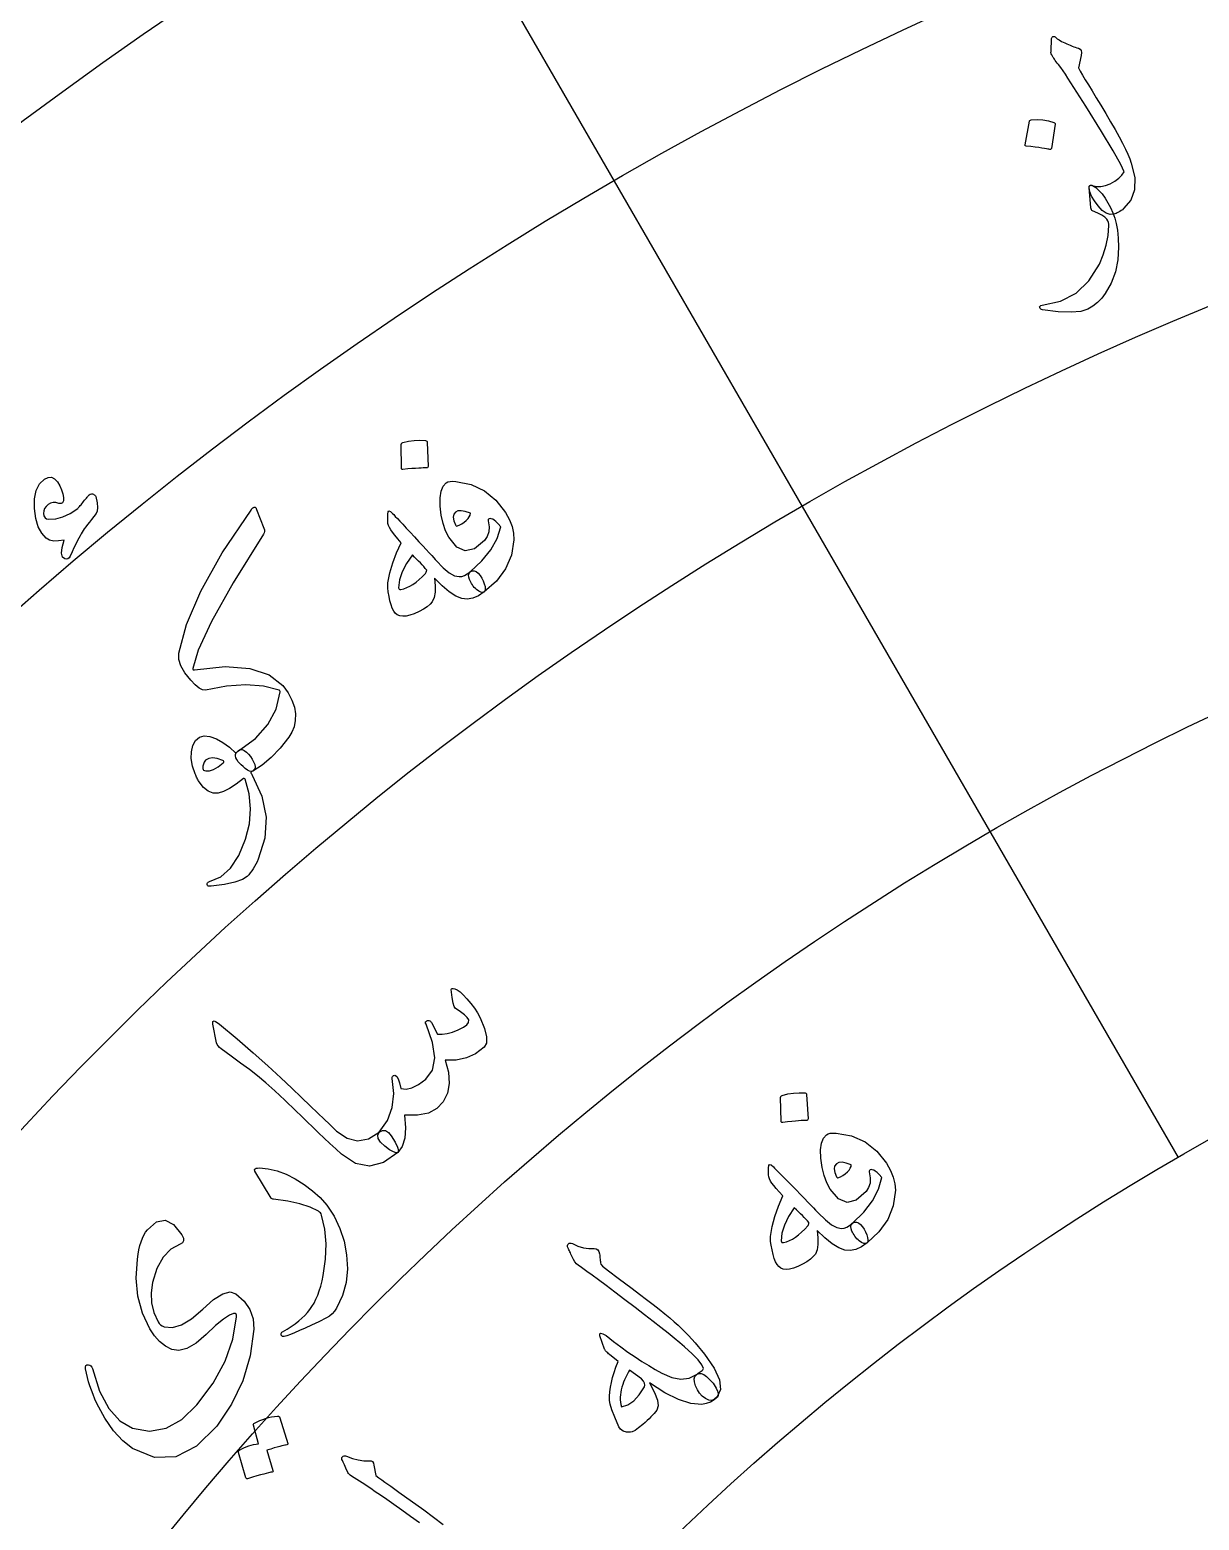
# Model space of a CAD drawing. Header units: millimetres. Extents: x -150 to 150, y -150 to 184.
# Drawn here: x -66.94 to -34.94, y 51.58 to 92.37 of the extents above; entities that cross this region are included whole.
import ezdxf

# ---------------------------------------------------------------- set-up
doc = ezdxf.new("R2010")
doc.units = ezdxf.units.MM
for name, color, linetype in [('ENGRAVE', 7, 'Continuous'), ('ENGRAVE_FINE', 8, 'Continuous'), ('GUIDE', 3, 'Continuous'), ('TEXT', 5, 'Continuous')]:
    doc.layers.add(name, color=color, linetype=linetype)

msp = doc.modelspace()

# ---------------------------------------------------------------- linework, layer by layer
at = {"layer": 'ENGRAVE'}
for radius in [132.75, 112.1737, 91.5975, 71.0212]:
    msp.add_circle((0, 0), radius, dxfattribs=at)
at = {"layer": 'ENGRAVE_FINE'}
for points in [[(-56.0869, 97.1453), (-45.7988, 79.3258)], [(-45.7988, 79.3258), (-35.5106, 61.5062)]]:
    msp.add_lwpolyline(points, dxfattribs=at)
for radius in [122.4619, 101.8856, 81.3094, 60.7331]:
    msp.add_circle((0, 0), radius, dxfattribs=at)
at = {"layer": 'GUIDE'}
msp.add_circle((0, 0), 137.25, dxfattribs=at)
at = {"layer": 'TEXT'}
for points in [[(-38.937, 92.1912), (-38.9186, 92.1949), (-38.899, 92.1911), (-38.8784, 92.1796), (-38.8566, 92.1606), (-38.8234, 92.1317), (-38.7712, 92.0977), (-38.7, 92.0586), (-38.6099, 92.0143), (-38.5591, 91.9921), (-38.5097, 91.9707), (-38.4618, 91.9502), (-38.4153, 91.9306), (-38.37, 91.9125), (-38.3257, 91.8965), (-38.2822, 91.8827), (-38.2396, 91.871), (-38.196, 91.8478), (-38.1694, 91.8076), (-38.1596, 91.7503), (-38.1668, 91.6758), (-38.2399, 91.3311), (-38.1916, 91.2425), (-38.1298, 91.1354), (-38.0547, 91.0097), (-37.9661, 90.8655), (-37.8651, 90.7012), (-37.7528, 90.5155), (-37.6291, 90.3083), (-37.494, 90.0797), (-37.3584, 89.8533), (-37.2368, 89.6432), (-37.1293, 89.4493), (-37.0358, 89.2718), (-36.9559, 89.1108), (-36.8889, 88.9666), (-36.835, 88.839), (-36.7942, 88.7282), (-36.7, 88.3327), (-36.7037, 87.9929), (-36.8048, 87.7089), (-37.0033, 87.48), (-37.0382, 87.4506), (-37.0729, 87.4243), (-37.1073, 87.4011), (-37.1416, 87.381), (-37.1755, 87.3636), (-37.2089, 87.3484), (-37.2417, 87.3354), (-37.2739, 87.3247), (-37.3751, 87.3163), (-37.4801, 87.3517), (-37.589, 87.4308), (-37.7017, 87.5538), (-37.8034, 87.6936), (-37.8786, 87.8236), (-37.9274, 87.9437), (-37.9496, 88.0541), (-37.9496, 88.0753), (-37.9458, 88.0921), (-37.9379, 88.1046), (-37.9262, 88.1127), (-37.9092, 88.118), (-37.8925, 88.1191), (-37.876, 88.1161), (-37.8597, 88.1089), (-37.7457, 88.0876), (-37.6267, 88.0895), (-37.5024, 88.1147), (-37.373, 88.1631), (-37.2456, 88.2331), (-37.1385, 88.3105), (-37.0515, 88.3954), (-36.9848, 88.4878), (-37.0793, 88.691), (-37.2864, 89.0587), (-37.6067, 89.5904), (-38.0414, 90.2857), (-38.5321, 91.0549), (-38.5972, 91.157), (-38.6616, 91.2523), (-38.7253, 91.3409), (-38.7883, 91.4227), (-38.8209, 91.4631), (-38.8496, 91.5006), (-38.8746, 91.5352), (-38.8956, 91.5669), (-38.9136, 91.5949), (-38.929, 91.6183), (-38.9421, 91.6373), (-38.9527, 91.6517), (-38.9724, 91.6857), (-38.9853, 91.7186), (-38.9914, 91.7503), (-38.9907, 91.7809), (-38.9727, 92.1358), (-38.9678, 92.1555), (-38.9603, 92.1713), (-38.95, 92.1832), (-38.937, 92.1912)], [(-39.5809, 89.8733), (-39.5759, 89.8857), (-39.5659, 89.8961), (-39.5509, 89.9048), (-39.531, 89.9115), (-39.3717, 89.9175), (-39.2152, 89.9078), (-39.0614, 89.8825), (-38.9105, 89.8416), (-38.8937, 89.8327), (-38.883, 89.8211), (-38.8784, 89.8069), (-38.8799, 89.7901), (-38.981, 89.1299), (-38.9877, 89.1123), (-39.002, 89.1025), (-39.0238, 89.1005), (-39.0532, 89.1064), (-39.0786, 89.1115), (-39.1183, 89.1184), (-39.1722, 89.1272), (-39.2404, 89.1378), (-39.3237, 89.1499), (-39.4231, 89.1629), (-39.5385, 89.1768), (-39.67, 89.1916), (-39.6884, 89.1956), (-39.6999, 89.2028), (-39.7044, 89.2129), (-39.702, 89.2262)], [(-37.8529, 88.1119), (-37.7647, 88.0552), (-37.6783, 87.9785), (-37.5935, 87.8819), (-37.5103, 87.7653), (-37.4333, 87.6391), (-37.3636, 87.5066), (-37.3014, 87.368), (-37.2466, 87.2232), (-37.2052, 87.0701), (-37.1745, 86.8861), (-37.1543, 86.6714), (-37.1445, 86.4258), (-37.1611, 86.0762), (-37.2268, 85.7485), (-37.3412, 85.4427), (-37.5044, 85.1585), (-37.6041, 85.0277), (-37.7172, 84.912), (-37.8437, 84.8115), (-37.9837, 84.7259), (-38.1735, 84.6655), (-38.4431, 84.643), (-38.7928, 84.6576), (-39.2233, 84.7084), (-39.2512, 84.717), (-39.2734, 84.7303), (-39.2897, 84.7483), (-39.3003, 84.7711), (-39.3019, 84.7939), (-39.2913, 84.8121), (-39.2686, 84.8257), (-39.2338, 84.8347), (-38.7322, 84.9443), (-38.3052, 85.1683), (-37.951, 85.5077), (-37.6678, 85.9637), (-37.5611, 86.2182), (-37.4819, 86.4786), (-37.4303, 86.7449), (-37.4066, 87.0171), (-37.4087, 87.0592), (-37.4193, 87.1027), (-37.4386, 87.1475), (-37.4664, 87.1937), (-37.5168, 87.2479), (-37.5978, 87.3031), (-37.7095, 87.3592), (-37.8519, 87.416), (-37.8693, 87.4272), (-37.8827, 87.4452), (-37.8919, 87.4701), (-37.8971, 87.5018), (-37.9428, 88.057), (-37.9428, 88.0782), (-37.9389, 88.0951), (-37.9311, 88.1076), (-37.9194, 88.1156), (-37.9024, 88.1209), (-37.8856, 88.1221), (-37.8691, 88.119), (-37.8529, 88.1119)], [(-56.7719, 81.0302), (-56.7693, 81.0434), (-56.7615, 81.0557), (-56.7484, 81.0671), (-56.73, 81.0777), (-56.5741, 81.1152), (-56.4178, 81.1369), (-56.2613, 81.1426), (-56.1045, 81.1325), (-56.0862, 81.1271), (-56.0734, 81.1178), (-56.0661, 81.1048), (-56.0644, 81.0879), (-56.037, 80.4192), (-56.0402, 80.4005), (-56.0524, 80.388), (-56.0736, 80.3818), (-56.1037, 80.3817), (-56.1298, 80.3817), (-56.1702, 80.3806), (-56.2251, 80.3785), (-56.2944, 80.3754), (-56.3789, 80.3706), (-56.4795, 80.3636), (-56.596, 80.3543), (-56.7285, 80.3427), (-56.7475, 80.343), (-56.7601, 80.3477), (-56.7666, 80.3568), (-56.7668, 80.3703)], [(-65.1177, 79.1317), (-65.1861, 79.049), (-65.2491, 78.9718), (-65.307, 78.9003), (-65.3595, 78.8343), (-65.4062, 78.7739), (-65.4462, 78.7189), (-65.4795, 78.6694), (-65.5062, 78.6254), (-65.532, 78.5791), (-65.5625, 78.5227), (-65.5976, 78.4562), (-65.6374, 78.3796), (-65.6815, 78.2925), (-65.7295, 78.1946), (-65.7813, 78.0857), (-65.837, 77.9659), (-65.8635, 77.9216), (-65.8954, 77.8947), (-65.9327, 77.885), (-65.9754, 77.8926), (-66.0412, 77.9445), (-66.0672, 78.0478), (-66.0534, 78.2026), (-65.9993, 78.4088), (-66.1519, 78.3827), (-66.2839, 78.3821), (-66.3952, 78.4071), (-66.4859, 78.4576), (-66.6099, 78.593), (-66.7053, 78.7732), (-66.7717, 78.9985), (-66.8088, 79.2688), (-66.8082, 79.5391), (-66.762, 79.7641), (-66.6705, 79.9434), (-66.5338, 80.0769), (-66.4347, 80.1239), (-66.3429, 80.1265), (-66.2586, 80.085), (-66.1818, 79.9994), (-66.1167, 79.8918), (-66.0676, 79.7844), (-66.0346, 79.6774), (-66.0177, 79.5706), (-66.0183, 79.4852), (-66.0391, 79.4305), (-66.0801, 79.4066), (-66.1414, 79.4133), (-66.2215, 79.433), (-66.2965, 79.4337), (-66.3664, 79.4155), (-66.4312, 79.3784), (-66.4903, 79.3289), (-66.5316, 79.2725), (-66.555, 79.2091), (-66.5606, 79.1389), (-66.5492, 79.0692), (-66.521, 79.0191), (-66.4761, 78.9886), (-66.4144, 78.9777), (-66.2255, 78.9868), (-66.0312, 79.0397), (-65.8314, 79.1362), (-65.6257, 79.2763), (-65.6096, 79.2906), (-65.5925, 79.3078), (-65.5745, 79.3278), (-65.5555, 79.3506), (-65.5352, 79.3759), (-65.5133, 79.4031), (-65.4897, 79.4324), (-65.4645, 79.4636), (-65.4367, 79.497), (-65.4117, 79.5274), (-65.3896, 79.5548), (-65.3702, 79.5792), (-65.3528, 79.6005), (-65.3369, 79.6187), (-65.3223, 79.6337), (-65.309, 79.6456), (-65.2808, 79.664), (-65.2526, 79.6729), (-65.2245, 79.6722), (-65.1965, 79.6621), (-65.1735, 79.6491), (-65.1551, 79.6338), (-65.1412, 79.6161), (-65.132, 79.596), (-65.0967, 79.429), (-65.0825, 79.2959), (-65.0895, 79.1969), (-65.1177, 79.1317)], [(-55.5431, 79.9749), (-55.4961, 79.9985), (-55.436, 80.013), (-55.3628, 80.0185), (-55.2765, 80.0149), (-54.8584, 79.9271), (-54.4929, 79.755), (-54.1798, 79.4996), (-53.9185, 79.1615), (-53.8122, 78.9651), (-53.7386, 78.7758), (-53.6975, 78.5934), (-53.6889, 78.418), (-53.7588, 77.9952), (-53.9169, 77.6174), (-54.1634, 77.284), (-54.4985, 76.9939), (-54.541, 76.977), (-54.5905, 76.9811), (-54.6472, 77.0064), (-54.7111, 77.0528), (-54.7427, 77.0811), (-54.7722, 77.112), (-54.7997, 77.1455), (-54.8251, 77.1816), (-54.8483, 77.2187), (-54.8693, 77.255), (-54.8882, 77.2906), (-54.9048, 77.3256), (-54.9268, 77.3908), (-54.9309, 77.4483), (-54.917, 77.4981), (-54.8851, 77.54), (-54.5651, 77.8371), (-54.3191, 78.1413), (-54.1473, 78.4536), (-54.0499, 78.7745), (-54.1194, 78.8536), (-54.1791, 78.9135), (-54.229, 78.9542), (-54.2691, 78.9756), (-54.3096, 78.9901), (-54.3416, 78.9957), (-54.3653, 78.9924), (-54.3806, 78.9801), (-54.3891, 78.9686), (-54.3943, 78.9572), (-54.396, 78.9458), (-54.3944, 78.9345), (-54.37, 78.773), (-54.3782, 78.6296), (-54.4189, 78.5042), (-54.4922, 78.3968), (-54.7657, 78.1725), (-55.0194, 78.1118), (-55.2542, 78.2151), (-55.4702, 78.4829), (-55.5595, 78.661), (-55.6284, 78.8626), (-55.6768, 79.0877), (-55.7045, 79.3363), (-55.7087, 79.5637), (-55.6831, 79.7461), (-55.6278, 79.8832), (-55.5431, 79.9749)], [(-61.2227, 72.6403), (-60.7641, 72.9796), (-60.4224, 73.3602), (-60.1972, 73.784), (-60.0879, 74.2523), (-60.088, 74.2672), (-60.0916, 74.2804), (-60.0986, 74.2921), (-60.1091, 74.3021), (-60.5434, 74.4087), (-61.0254, 74.4451), (-61.5552, 74.4103), (-62.1323, 74.3032), (-62.2102, 74.3083), (-62.3028, 74.3544), (-62.4102, 74.4414), (-62.5323, 74.5695), (-62.6936, 74.7707), (-62.8019, 74.9619), (-62.8569, 75.143), (-62.8585, 75.3142), (-62.6528, 76.0961), (-62.259, 77.0116), (-61.671, 78.0579), (-60.8821, 79.2304), (-60.8741, 79.2447), (-60.8658, 79.257), (-60.8571, 79.2672), (-60.848, 79.2753), (-60.8392, 79.2821), (-60.8311, 79.2883), (-60.8238, 79.2939), (-60.8172, 79.2989), (-60.7994, 79.3091), (-60.7827, 79.3113), (-60.7673, 79.3056), (-60.7531, 79.2919), (-60.7509, 79.2886), (-60.7488, 79.2846), (-60.7468, 79.28), (-60.7449, 79.2747), (-60.7428, 79.2684), (-60.7403, 79.2607), (-60.7373, 79.2516), (-60.7338, 79.2411), (-60.529, 78.733), (-60.5149, 78.6846), (-60.5116, 78.6408), (-60.5191, 78.6016), (-60.5374, 78.567), (-61.3734, 77.2362), (-61.9666, 76.1768), (-62.3303, 75.3936), (-62.4743, 74.8893), (-62.4731, 74.8716), (-62.4651, 74.8606), (-62.4506, 74.8565), (-62.4293, 74.8591), (-61.5936, 74.9436), (-60.9132, 74.8967), (-60.388, 74.7225), (-60.017, 74.4243), (-59.8711, 74.222), (-59.7647, 74.0261), (-59.6976, 73.8366), (-59.6697, 73.6536), (-59.6736, 73.4686), (-59.7044, 73.2998), (-59.7622, 73.1471), (-59.847, 73.0104), (-60.0856, 72.7136), (-60.3289, 72.4605), (-60.5774, 72.251), (-60.8315, 72.0852), (-60.8773, 72.0727), (-60.9275, 72.0796), (-60.9821, 72.1058), (-61.0411, 72.1515), (-61.1025, 72.2091), (-61.1545, 72.26), (-61.1973, 72.3041), (-61.2308, 72.3415), (-61.2732, 72.3987), (-61.2996, 72.4513), (-61.3099, 72.4992), (-61.3041, 72.5424), (-61.2954, 72.5698), (-61.2789, 72.5953), (-61.2546, 72.6188), (-61.2227, 72.6403)], [(-57.1424, 79.1154), (-57.1335, 79.1791), (-57.1083, 79.2042), (-57.0669, 79.1905), (-57.0093, 79.1381), (-56.9782, 79.1038), (-56.9345, 79.0568), (-56.8781, 78.9972), (-56.8092, 78.9249), (-56.7275, 78.8389), (-56.633, 78.738), (-56.5255, 78.6225), (-56.4052, 78.4921), (-56.2869, 78.364), (-56.1811, 78.2492), (-56.0878, 78.1477), (-56.007, 78.0595), (-55.939, 77.9851), (-55.884, 77.9248), (-55.842, 77.8786), (-55.813, 77.8465), (-55.6243, 77.6485), (-55.4573, 77.5092), (-55.3121, 77.4285), (-55.1886, 77.4065), (-55.118, 77.414), (-55.0439, 77.4387), (-54.9663, 77.4807), (-54.8851, 77.54), (-54.8309, 77.5664), (-54.7767, 77.5688), (-54.7226, 77.5473), (-54.6686, 77.5019), (-54.6159, 77.4384), (-54.5702, 77.3688), (-54.5315, 77.2932), (-54.4997, 77.2116), (-54.48, 77.1367), (-54.4733, 77.0755), (-54.4794, 77.0279), (-54.4985, 76.9939), (-54.6561, 76.8844), (-54.8113, 76.8173), (-54.9642, 76.7925), (-55.1151, 76.8101), (-55.2795, 76.8768), (-55.4583, 76.9914), (-55.6517, 77.1539), (-55.8594, 77.3643), (-55.8399, 77.1588), (-55.8439, 76.9832), (-55.8715, 76.8375), (-55.9228, 76.7214), (-55.9812, 76.6506), (-56.0604, 76.5817), (-56.1604, 76.5148), (-56.2812, 76.4496), (-56.4159, 76.3907), (-56.5353, 76.3498), (-56.6395, 76.3269), (-56.7285, 76.3222), (-56.813, 76.3352), (-56.8829, 76.3625), (-56.9382, 76.4042), (-56.9788, 76.4602), (-57.0167, 76.5398), (-57.0504, 76.634), (-57.08, 76.7429), (-57.1053, 76.8665), (-57.1259, 76.9941), (-57.1385, 77.0987), (-57.1432, 77.1802), (-57.1401, 77.2386), (-57.0826, 77.5098), (-57.0025, 77.7831), (-56.8997, 78.0585), (-56.7741, 78.3359), (-56.8658, 78.4456), (-56.9438, 78.5411), (-57.008, 78.6225), (-57.0585, 78.6897), (-57.0966, 78.7494), (-57.1233, 78.8081), (-57.1388, 78.8657), (-57.143, 78.9223)], [(-55.2882, 79.174), (-55.3373, 79.1142), (-55.3536, 79.0353), (-55.337, 78.9374), (-55.2876, 78.8206), (-55.276, 78.8049), (-55.2669, 78.7942), (-55.2602, 78.7887), (-55.2559, 78.7883), (-55.1839, 78.8167), (-55.1159, 78.8523), (-55.052, 78.8953), (-54.992, 78.9456), (-54.9438, 78.9966), (-54.9094, 79.0461), (-54.8885, 79.0939), (-54.8814, 79.1402), (-55.0186, 79.1902), (-55.1322, 79.2125), (-55.2221, 79.2071), (-55.2882, 79.174)], [(-56.4656, 77.9994), (-56.6305, 77.7654), (-56.7489, 77.538), (-56.8208, 77.3176), (-56.8464, 77.1043), (-56.8415, 77.0814), (-56.8296, 77.0659), (-56.8105, 77.0581), (-56.7843, 77.0577), (-56.7021, 77.077), (-56.6194, 77.1064), (-56.5361, 77.1459), (-56.4522, 77.1955), (-56.3676, 77.2553), (-56.2824, 77.3251), (-56.1964, 77.4051), (-56.1098, 77.4952), (-56.0979, 77.5113), (-56.088, 77.5317), (-56.08, 77.5563), (-56.074, 77.5853), (-56.1133, 77.6321), (-56.1553, 77.6802), (-56.2, 77.7299), (-56.2476, 77.7809), (-56.2979, 77.8334), (-56.351, 77.8873), (-56.4069, 77.9426), (-56.4656, 77.9994)], [(-60.8507, 71.9717), (-60.5857, 71.3943), (-60.4706, 70.8192), (-60.504, 70.2464), (-60.6848, 69.6749), (-60.7177, 69.604), (-60.7519, 69.5362), (-60.7875, 69.4714), (-60.8246, 69.4097), (-60.863, 69.3516), (-60.9028, 69.2978), (-60.9439, 69.2483), (-60.9865, 69.2031), (-61.117, 69.1182), (-61.3251, 69.0449), (-61.6109, 68.9826), (-61.9746, 68.9306), (-62.0186, 68.9304), (-62.052, 68.9385), (-62.0747, 68.9549), (-62.0867, 68.9798), (-62.0876, 69.0064), (-62.0771, 69.0284), (-62.0551, 69.0457), (-62.0216, 69.0583), (-61.7134, 69.1913), (-61.4469, 69.4287), (-61.2209, 69.771), (-61.0339, 70.2187), (-60.9272, 70.6398), (-60.8935, 71.0542), (-60.9332, 71.4622), (-61.0471, 71.8637), (-61.0568, 71.8731), (-61.0669, 71.8786), (-61.0773, 71.8802), (-61.0879, 71.8778), (-61.2896, 71.7255), (-61.4721, 71.6083), (-61.6356, 71.5265), (-61.7804, 71.4802), (-61.9224, 71.4789), (-62.0572, 71.5305), (-62.1846, 71.6353), (-62.3046, 71.7932), (-62.3187, 71.8157), (-62.3324, 71.8392), (-62.3457, 71.8637), (-62.3585, 71.8891), (-62.3713, 71.9159), (-62.3843, 71.9443), (-62.3975, 71.9743), (-62.4109, 72.006), (-62.4841, 72.2235), (-62.5192, 72.426), (-62.5162, 72.6132), (-62.475, 72.7852), (-62.4005, 72.9237), (-62.2976, 73.0105), (-62.1663, 73.0454), (-62.0071, 73.0283), (-61.8291, 72.9672), (-61.6523, 72.871), (-61.4765, 72.7398), (-61.3016, 72.5737), (-61.2907, 72.5832), (-61.2804, 72.5928), (-61.2707, 72.6025), (-61.2617, 72.6122), (-61.2527, 72.6219), (-61.2431, 72.6316), (-61.2328, 72.6412), (-61.2218, 72.6507), (-61.1768, 72.6746), (-61.1266, 72.675), (-61.071, 72.6519), (-61.0102, 72.6053), (-60.952, 72.5468), (-60.8996, 72.4823), (-60.8528, 72.4117), (-60.8118, 72.3351), (-60.7816, 72.2628), (-60.7672, 72.2051), (-60.7686, 72.1619), (-60.7859, 72.1334), (-60.8923, 72.0436), (-60.8843, 72.0328), (-60.8747, 72.0171), (-60.8635, 71.9968), (-60.8507, 71.9717)], [(-61.6585, 72.3782), (-61.8059, 72.4314), (-61.933, 72.4493), (-62.0399, 72.4318), (-62.1264, 72.3791), (-62.1614, 72.3282), (-62.1854, 72.2744), (-62.1984, 72.2179), (-62.2004, 72.1585), (-62.195, 72.1325), (-62.1801, 72.1123), (-62.1555, 72.0979), (-62.1213, 72.0894), (-62.0196, 72.088), (-61.9059, 72.125), (-61.7803, 72.2003), (-61.6424, 72.3138), (-61.6308, 72.3285), (-61.6296, 72.3442), (-61.6388, 72.3608), (-61.6585, 72.3782)], [(-55.4056, 66.1039), (-55.3995, 66.1254), (-55.3803, 66.1361), (-55.3478, 66.136), (-55.3022, 66.125), (-55.2383, 66.0954), (-55.1626, 66.0401), (-55.0751, 65.9592), (-54.9759, 65.8527), (-54.8681, 65.7276), (-54.7717, 65.5983), (-54.6869, 65.4649), (-54.6134, 65.3274), (-54.4938, 65.0403), (-54.4354, 64.8109), (-54.4383, 64.6391), (-54.5027, 64.5246), (-54.7359, 64.3496), (-54.9907, 64.2332), (-55.2678, 64.1751), (-55.5675, 64.1753), (-55.4825, 63.84), (-55.463, 63.5374), (-55.5089, 63.2674), (-55.6203, 63.0294), (-55.7942, 62.8448), (-56.0282, 62.7231), (-56.323, 62.6639), (-56.6792, 62.6665), (-56.6524, 62.3204), (-56.6741, 62.0354), (-56.7447, 61.8113), (-56.8647, 61.6476), (-56.9097, 61.6373), (-56.9845, 61.6622), (-57.089, 61.7222), (-57.2232, 61.8173), (-57.3403, 61.9255), (-57.4046, 62.0255), (-57.4163, 62.1173), (-57.3751, 62.2008), (-57.1525, 62.5237), (-57.019, 62.875), (-56.9745, 63.2555), (-57.019, 63.6659), (-57.0215, 63.6883), (-57.0196, 63.7074), (-57.0136, 63.7234), (-57.0032, 63.7361), (-56.987, 63.7478), (-56.9696, 63.755), (-56.9509, 63.7577), (-56.931, 63.7558), (-56.8952, 63.7275), (-56.858, 63.6584), (-56.8194, 63.5485), (-56.7791, 63.398), (-56.639, 63.3796), (-56.4798, 63.4158), (-56.3012, 63.5066), (-56.1031, 63.6518), (-55.9165, 63.9013), (-55.8531, 64.2346), (-55.9126, 64.6529), (-56.0944, 65.1567), (-56.1039, 65.1823), (-56.1071, 65.2037), (-56.1039, 65.221), (-56.0943, 65.234), (-56.0749, 65.2479), (-56.0553, 65.2565), (-56.0353, 65.2599), (-56.015, 65.258), (-55.9934, 65.249), (-55.975, 65.2373), (-55.9598, 65.2228), (-55.9477, 65.2055), (-55.7826, 64.8844), (-55.6518, 64.8823), (-55.5128, 64.9009), (-55.3656, 64.94), (-55.21, 64.9996), (-55.0701, 65.071), (-54.9762, 65.1401), (-54.9283, 65.2071), (-54.9265, 65.2722), (-54.9635, 65.3381), (-55.0374, 65.4138), (-55.1485, 65.4994), (-55.2966, 65.5946), (-55.3204, 65.6368), (-55.3467, 65.7356), (-55.3752, 65.8913), (-55.4056, 66.1039)], [(-61.9239, 65.1594), (-61.9288, 65.1894), (-61.9288, 65.2125), (-61.9237, 65.2288), (-61.9138, 65.2383), (-61.891, 65.2447), (-61.8548, 65.2337), (-61.8051, 65.2052), (-61.7418, 65.1592), (-61.2599, 64.7553), (-60.8205, 64.376), (-60.4232, 64.0214), (-60.068, 63.6918), (-59.7694, 63.4051), (-59.5014, 63.1484), (-59.2642, 62.9216), (-59.0575, 62.7249), (-58.8819, 62.5579), (-58.7376, 62.4202), (-58.6245, 62.312), (-58.5428, 62.2331), (-58.2561, 62.0363), (-57.9662, 61.9657), (-57.6727, 62.0206), (-57.3751, 62.2008), (-57.2884, 62.2466), (-57.2042, 62.2445), (-57.1225, 62.1946), (-57.0434, 62.0969), (-56.9381, 61.9253), (-56.8732, 61.7932), (-56.8487, 61.7007), (-56.8647, 61.6476), (-57.2566, 61.371), (-57.6433, 61.2709), (-58.0264, 61.3478), (-58.4063, 61.6028), (-58.5647, 61.7469), (-58.7225, 61.8923), (-58.8794, 62.0391), (-59.0357, 62.1874), (-59.1916, 62.3367), (-59.3475, 62.4867), (-59.5034, 62.6374), (-59.6593, 62.7889), (-59.9562, 63.0781), (-60.2295, 63.333), (-60.479, 63.5533), (-60.7049, 63.7392), (-60.9278, 63.912), (-61.1681, 64.0934), (-61.426, 64.2833), (-61.7016, 64.4816), (-61.7491, 64.5194), (-61.7858, 64.5601), (-61.8119, 64.604), (-61.8271, 64.6508)], [(-46.39, 63.1562), (-46.3877, 63.1694), (-46.3801, 63.1819), (-46.3671, 63.1938), (-46.3488, 63.2049), (-46.1926, 63.2466), (-46.0359, 63.2724), (-45.8786, 63.2821), (-45.7208, 63.2758), (-45.7023, 63.2708), (-45.6893, 63.2619), (-45.6818, 63.249), (-45.6797, 63.2321), (-45.6403, 62.5626), (-45.6432, 62.5438), (-45.6552, 62.531), (-45.6763, 62.5242), (-45.7065, 62.5234), (-45.7327, 62.5227), (-45.7733, 62.5206), (-45.8284, 62.5171), (-45.8979, 62.5122), (-45.9827, 62.5053), (-46.0835, 62.4956), (-46.2004, 62.4833), (-46.3333, 62.4681), (-46.3523, 62.4679), (-46.3652, 62.4722), (-46.3718, 62.4812), (-46.3723, 62.4947)], [(-45.1362, 62.1295), (-45.0896, 62.1542), (-45.0296, 62.1702), (-44.9563, 62.1773), (-44.8697, 62.1757), (-44.449, 62.097), (-44.0797, 61.9325), (-43.7616, 61.6831), (-43.4939, 61.3501), (-43.384, 61.1557), (-43.3068, 60.9678), (-43.2622, 60.7863), (-43.2501, 60.6112), (-43.311, 60.1874), (-43.4603, 59.8071), (-43.6983, 59.4693), (-44.0253, 59.1726), (-44.0672, 59.1547), (-44.1167, 59.1578), (-44.1739, 59.1818), (-44.2388, 59.2267), (-44.271, 59.2542), (-44.3013, 59.2844), (-44.3295, 59.3172), (-44.3558, 59.3527), (-44.3799, 59.3892), (-44.4018, 59.425), (-44.4215, 59.4602), (-44.439, 59.4947), (-44.4626, 59.5594), (-44.4681, 59.6167), (-44.4555, 59.6667), (-44.4247, 59.7094), (-44.1123, 60.0132), (-43.8736, 60.3224), (-43.7087, 60.638), (-43.6179, 60.9606), (-43.6889, 61.0383), (-43.7498, 61.097), (-43.8005, 61.1367), (-43.841, 61.1574), (-43.8818, 61.1711), (-43.914, 61.176), (-43.9376, 61.1722), (-43.9527, 61.1596), (-43.9609, 61.148), (-43.9658, 61.1364), (-43.9674, 61.125), (-43.9656, 61.1137), (-43.9379, 60.9527), (-43.9431, 60.8092), (-43.9811, 60.683), (-44.052, 60.5741), (-44.3204, 60.344), (-44.5725, 60.2777), (-44.8096, 60.3755), (-45.0319, 60.6382), (-45.1253, 60.8142), (-45.1988, 61.0142), (-45.2522, 61.2382), (-45.2853, 61.4863), (-45.2942, 61.7139), (-45.2722, 61.8971), (-45.2194, 62.0357), (-45.1362, 62.1295)], [(-60.775, 61.1331), (-60.7823, 61.1472), (-60.7867, 61.1598), (-60.7881, 61.1709), (-60.7865, 61.1806), (-60.7712, 61.1988), (-60.7432, 61.2118), (-60.7027, 61.2197), (-60.6495, 61.2223), (-60.4126, 61.2014), (-60.1712, 61.1451), (-59.9252, 61.0534), (-59.6748, 60.9264), (-59.4245, 60.7705), (-59.1968, 60.5984), (-58.9914, 60.4103), (-58.8081, 60.2064), (-58.6082, 59.8975), (-58.4515, 59.5665), (-58.3376, 59.2137), (-58.266, 58.8393), (-58.2432, 58.4574), (-58.282, 58.0883), (-58.3822, 57.7314), (-58.5439, 57.3861), (-58.5959, 57.3023), (-58.6591, 57.2294), (-58.7334, 57.1674), (-58.8189, 57.1162), (-59.0314, 57.0128), (-59.2247, 56.9204), (-59.3987, 56.8389), (-59.5536, 56.7687), (-59.689, 56.7102), (-59.8046, 56.6639), (-59.9004, 56.63), (-59.9765, 56.6085), (-59.9953, 56.6068), (-60.0114, 56.608), (-60.0246, 56.6123), (-60.0352, 56.6194), (-60.0459, 56.6316), (-60.0538, 56.6453), (-60.0589, 56.6605), (-60.0611, 56.6772), (-60.059, 56.6939), (-60.0509, 56.7093), (-60.037, 56.7233), (-60.0172, 56.7358), (-59.8941, 56.8099), (-59.7801, 56.8841), (-59.675, 56.9583), (-59.579, 57.0327), (-59.4913, 57.108), (-59.4111, 57.1849), (-59.3386, 57.2636), (-59.2736, 57.344), (-59.2144, 57.4296), (-59.1589, 57.5238), (-59.1072, 57.6268), (-59.0592, 57.7384), (-59.0152, 57.8592), (-58.9756, 57.9894), (-58.9404, 58.1291), (-58.9094, 58.2784), (-58.8447, 58.7217), (-58.8304, 59.1452), (-58.8671, 59.549), (-58.9554, 59.9332), (-58.965, 59.9619), (-58.9818, 59.9893), (-59.006, 60.0154), (-59.0375, 60.0401), (-59.2639, 60.1466), (-59.5444, 60.2363), (-59.8791, 60.3086), (-60.2684, 60.3628), (-60.2898, 60.3695), (-60.3068, 60.3777), (-60.3193, 60.3873), (-60.3275, 60.3984)], [(-46.7219, 61.2269), (-46.7145, 61.291), (-46.6898, 61.3168), (-46.6479, 61.3043), (-46.5889, 61.2534), (-46.5569, 61.22), (-46.5119, 61.1742), (-46.454, 61.1161), (-46.3832, 61.0456), (-46.2993, 60.9617), (-46.2021, 60.8634), (-46.0916, 60.7507), (-45.9679, 60.6235), (-45.8464, 60.4985), (-45.7376, 60.3864), (-45.6418, 60.2874), (-45.5588, 60.2013), (-45.4889, 60.1287), (-45.4324, 60.0698), (-45.3892, 60.0247), (-45.3594, 59.9933), (-45.1657, 59.8002), (-44.9953, 59.6651), (-44.8482, 59.588), (-44.7243, 59.5689), (-44.6541, 59.5781), (-44.5807, 59.6045), (-44.5043, 59.6483), (-44.4247, 59.7094), (-44.3712, 59.737), (-44.3172, 59.7406), (-44.2626, 59.7203), (-44.2076, 59.6761), (-44.1535, 59.6138), (-44.1062, 59.5454), (-44.0657, 59.4707), (-44.032, 59.3899), (-44.0104, 59.3156), (-44.0021, 59.2546), (-44.0071, 59.207), (-44.0253, 59.1726), (-44.1796, 59.0598), (-44.3325, 58.9893), (-44.4844, 58.961), (-44.6353, 58.975), (-44.8011, 59.0377), (-44.9827, 59.1477), (-45.1801, 59.3052), (-45.3933, 59.5102), (-45.3683, 59.3053), (-45.3674, 59.1298), (-45.3909, 58.9834), (-45.4388, 58.8662), (-45.4951, 58.7939), (-45.5721, 58.723), (-45.67, 58.6534), (-45.7886, 58.585), (-45.9213, 58.5224), (-46.0393, 58.4782), (-46.1426, 58.4524), (-46.2313, 58.445), (-46.3161, 58.4555), (-46.3867, 58.4808), (-46.4432, 58.5208), (-46.4855, 58.5756), (-46.5258, 58.6539), (-46.5624, 58.747), (-46.5953, 58.855), (-46.6243, 58.9778), (-46.6487, 59.1047), (-46.6644, 59.2089), (-46.6715, 59.2903), (-46.67, 59.3488), (-46.6202, 59.6216), (-46.5476, 59.8974), (-46.4521, 60.1759), (-46.3335, 60.457), (-46.4281, 60.5642), (-46.5087, 60.6576), (-46.5751, 60.7372), (-46.6274, 60.8031), (-46.667, 60.8617), (-46.6953, 60.9197), (-46.7122, 60.9769), (-46.7178, 61.0335)], [(-44.8649, 61.3338), (-44.9128, 61.2728), (-44.9274, 61.1935), (-44.9087, 61.096), (-44.8567, 60.9802), (-44.8448, 60.9648), (-44.8354, 60.9544), (-44.8286, 60.949), (-44.8243, 60.9487), (-44.7529, 60.9787), (-44.6856, 61.0159), (-44.6225, 61.0604), (-44.5635, 61.112), (-44.5164, 61.1642), (-44.483, 61.2144), (-44.4631, 61.2627), (-44.4569, 61.3091), (-44.5953, 61.3562), (-44.7095, 61.3759), (-44.7994, 61.3685), (-44.8649, 61.3338)], [(-46.016, 60.129), (-46.1749, 59.8903), (-46.2871, 59.6596), (-46.3529, 59.4372), (-46.3724, 59.2232), (-46.3669, 59.2003), (-46.3545, 59.1853), (-46.3352, 59.178), (-46.309, 59.1784), (-46.2274, 59.2), (-46.1456, 59.2317), (-46.0634, 59.2736), (-45.981, 59.3255), (-45.8981, 59.3876), (-45.8149, 59.4598), (-45.7312, 59.5421), (-45.6469, 59.6344), (-45.6355, 59.6508), (-45.6261, 59.6714), (-45.6188, 59.6963), (-45.6136, 59.7254), (-45.654, 59.7711), (-45.6973, 59.8182), (-45.7434, 59.8666), (-45.7923, 59.9164), (-45.844, 59.9675), (-45.8985, 60.02), (-45.9558, 60.0738), (-46.016, 60.129)], [(-62.8249, 59.1343), (-63.0781, 58.9967), (-63.289, 58.7757), (-63.4569, 58.4719), (-63.5806, 58.0857), (-63.6179, 57.8042), (-63.6048, 57.5307), (-63.5416, 57.2653), (-63.4285, 57.0081), (-63.3981, 56.9653), (-63.3591, 56.9289), (-63.3116, 56.8989), (-63.2556, 56.8751), (-63.0344, 56.8537), (-62.7861, 56.9272), (-62.5102, 57.0952), (-62.2059, 57.3572), (-61.9075, 57.617), (-61.6565, 57.7732), (-61.4537, 57.8266), (-61.2994, 57.7777), (-61.072, 57.5739), (-60.9146, 57.3446), (-60.8267, 57.0901), (-60.8078, 56.8105), (-60.9076, 56.078), (-61.1092, 55.3931), (-61.4134, 54.7537), (-61.8213, 54.1572), (-62.3769, 53.603), (-62.9438, 53.3154), (-63.5265, 53.2957), (-64.1269, 53.5458), (-64.3957, 53.7556), (-64.6488, 54.0299), (-64.8854, 54.3695), (-65.1048, 54.7747), (-65.1579, 54.8967), (-65.2066, 55.0173), (-65.251, 55.1365), (-65.291, 55.2543), (-65.3268, 55.3714), (-65.3583, 55.4885), (-65.3856, 55.6057), (-65.4087, 55.723), (-65.4122, 55.7785), (-65.4009, 55.8159), (-65.3749, 55.8352), (-65.334, 55.8363), (-65.2955, 55.8234), (-65.2645, 55.8017), (-65.241, 55.7713), (-65.2251, 55.7321), (-65.0262, 55.1108), (-64.7756, 54.6333), (-64.4757, 54.298), (-64.1283, 54.1035), (-63.6584, 54.0212), (-63.209, 54.1005), (-62.7787, 54.3408), (-62.3654, 54.7418), (-61.9227, 55.3323), (-61.5942, 55.929), (-61.3798, 56.5344), (-61.2798, 57.1505), (-61.2799, 57.1933), (-61.2933, 57.2219), (-61.3199, 57.2363), (-61.3599, 57.2364), (-61.4749, 57.1926), (-61.639, 57.0834), (-61.8519, 56.9083), (-62.1129, 56.6668), (-62.3887, 56.43), (-62.6361, 56.2821), (-62.8557, 56.2234), (-63.048, 56.2546), (-63.2243, 56.3466), (-63.3843, 56.4711), (-63.5278, 56.6283), (-63.6546, 56.8183), (-63.8538, 57.2471), (-63.977, 57.7081), (-64.0234, 58.2012), (-63.9919, 58.7264), (-63.9759, 58.8597), (-63.9541, 58.9836), (-63.9266, 59.0981), (-63.8935, 59.2032), (-63.8554, 59.2988), (-63.8132, 59.3848), (-63.767, 59.4613), (-63.7167, 59.5282), (-63.4724, 59.7452), (-63.2341, 59.7944), (-63.0026, 59.6763), (-62.7775, 59.3917), (-62.7341, 59.2969), (-62.7275, 59.2224), (-62.7578, 59.1682), (-62.8249, 59.1343)], [(-52.2061, 59.027), (-52.2193, 59.0632), (-52.2219, 59.0949), (-52.2142, 59.1222), (-52.196, 59.1451), (-52.1738, 59.1591), (-52.1483, 59.1648), (-52.1195, 59.1624), (-52.0874, 59.1517), (-51.9357, 59.084), (-51.7856, 59.0383), (-51.6371, 59.0146), (-51.4902, 59.0128), (-51.4347, 59.0038), (-51.3924, 58.9773), (-51.363, 58.9332), (-51.3465, 58.8717), (-51.3417, 58.8365), (-51.3373, 58.8009), (-51.3332, 58.765), (-51.3294, 58.7288), (-51.3256, 58.6926), (-51.3215, 58.6567), (-51.3169, 58.6212), (-51.312, 58.586), (-51.2613, 58.5347), (-51.1017, 58.407), (-50.8334, 58.2027), (-50.4571, 57.9213), (-50.2501, 57.7666), (-50.057, 57.6202), (-49.8778, 57.482), (-49.7123, 57.3521), (-49.5612, 57.2307), (-49.4251, 57.1178), (-49.3039, 57.0134), (-49.1977, 56.9176), (-49.1, 56.8252), (-49.0045, 56.7309), (-48.911, 56.6347), (-48.8197, 56.5368), (-48.7302, 56.4367), (-48.6422, 56.334), (-48.5557, 56.2289), (-48.4706, 56.1213), (-48.2085, 55.7404), (-48.0633, 55.4193), (-48.0348, 55.1579), (-48.1229, 54.9557), (-48.1951, 54.8887), (-48.2731, 54.8584), (-48.3572, 54.8649), (-48.4472, 54.9082), (-48.5338, 54.9762), (-48.6074, 55.0568), (-48.668, 55.1502), (-48.7155, 55.2564), (-48.7485, 55.3641), (-48.7558, 55.4512), (-48.7374, 55.5174), (-48.6934, 55.5629), (-48.6545, 55.5923), (-48.6197, 55.6187), (-48.5889, 55.6422), (-48.5623, 55.6627), (-48.5399, 55.6813), (-48.5222, 55.6988), (-48.5092, 55.7155), (-48.5007, 55.7311), (-48.5484, 55.8362), (-48.6505, 55.9703), (-48.807, 56.1335), (-49.018, 56.3256), (-49.1478, 56.4359), (-49.2987, 56.5605), (-49.4708, 56.6992), (-49.6642, 56.852), (-49.8789, 57.0194), (-50.115, 57.2021), (-50.3725, 57.4), (-50.6514, 57.6129), (-50.925, 57.8202), (-51.1663, 58.0014), (-51.375, 58.1568), (-51.5511, 58.2864), (-51.6942, 58.3906), (-51.8037, 58.4699), (-51.8796, 58.5243), (-51.922, 58.5538), (-51.973, 58.5961), (-52.0192, 58.6489), (-52.0605, 58.7122), (-52.0969, 58.7862), (-52.1121, 58.8257), (-52.1269, 58.8626), (-52.1413, 58.8968), (-52.1551, 58.9282), (-52.1686, 58.957), (-52.1815, 58.983), (-52.1941, 59.0064), (-52.2061, 59.027)], [(-49.6432, 55.606), (-49.3695, 55.4884), (-49.1192, 55.4428), (-48.8922, 55.4692), (-48.6879, 55.5677), (-48.63, 55.5924), (-48.5652, 55.5911), (-48.4934, 55.5637), (-48.4147, 55.5102), (-48.3779, 55.4777), (-48.3418, 55.4432), (-48.3064, 55.4068), (-48.2718, 55.3685), (-48.239, 55.3281), (-48.2089, 55.2853), (-48.1815, 55.2401), (-48.1569, 55.1926), (-48.1211, 55.1103), (-48.1027, 55.0425), (-48.1017, 54.9891), (-48.118, 54.9501), (-48.2086, 54.8706), (-48.3105, 54.8107), (-48.4237, 54.7702), (-48.5483, 54.7493), (-48.8482, 54.7742), (-49.186, 54.8804), (-49.562, 55.0679), (-49.9764, 55.3368), (-49.8403, 55.0791), (-49.7617, 54.8694), (-49.7409, 54.7075), (-49.7779, 54.5934), (-49.8126, 54.5478), (-49.851, 54.5015), (-49.8929, 54.4543), (-49.9384, 54.4062), (-49.9878, 54.3571), (-50.0415, 54.3064), (-50.0993, 54.2543), (-50.1614, 54.2007), (-50.2789, 54.1057), (-50.3746, 54.0383), (-50.4486, 53.9984), (-50.5011, 53.9862), (-50.6108, 53.9917), (-50.6998, 54.019), (-50.7681, 54.0683), (-50.8156, 54.1397), (-50.928, 54.3961), (-51.008, 54.6012), (-51.0558, 54.7548), (-51.0718, 54.8569), (-51.0716, 54.9725), (-51.0632, 55.0931), (-51.0465, 55.2187), (-51.0215, 55.3493), (-50.988, 55.4849), (-50.9461, 55.6255), (-50.8958, 55.771), (-50.8369, 55.9214), (-51.0703, 56.1111), (-51.097, 56.1352), (-51.1214, 56.1576), (-51.1437, 56.1782), (-51.1637, 56.197), (-51.1808, 56.2147), (-51.1943, 56.232), (-51.2041, 56.2488), (-51.2104, 56.2651), (-51.3336, 56.6252), (-51.342, 56.6802), (-51.3173, 56.7001), (-51.2595, 56.6848), (-51.1685, 56.6342), (-50.9649, 56.4737), (-50.7646, 56.3228), (-50.5676, 56.1813), (-50.3739, 56.0494), (-50.1842, 55.9262), (-49.9991, 55.8113), (-49.8188, 55.7045), (-49.6432, 55.606)], [(-50.5218, 55.6854), (-50.5504, 55.6381), (-50.5791, 55.5881), (-50.6079, 55.5355), (-50.6368, 55.4803), (-50.6644, 55.4217), (-50.6895, 55.359), (-50.7121, 55.2923), (-50.7321, 55.2216), (-50.7511, 55.1518), (-50.7653, 55.0824), (-50.7749, 55.0136), (-50.7798, 54.9452), (-50.7796, 54.8776), (-50.7742, 54.8111), (-50.7633, 54.7458), (-50.7472, 54.6815), (-50.5716, 54.7396), (-50.4084, 54.8502), (-50.2573, 55.0132), (-50.1177, 55.229), (-50.1074, 55.2753), (-50.1171, 55.3273), (-50.1469, 55.3849), (-50.1968, 55.4482)], [(-60.8189, 54.1802), (-60.8201, 54.1946), (-60.8155, 54.2092), (-60.8051, 54.224), (-60.789, 54.239), (-60.7137, 54.277), (-60.6377, 54.311), (-60.561, 54.3409), (-60.4837, 54.3668), (-60.405, 54.3886), (-60.3241, 54.4065), (-60.2412, 54.4203), (-60.1562, 54.4302), (-60.1351, 54.4278), (-60.1179, 54.4196), (-60.1045, 54.4055), (-60.0951, 54.3855), (-59.8767, 53.6783), (-59.8774, 53.665), (-59.8876, 53.6536), (-59.9073, 53.6442), (-59.9365, 53.6366), (-59.9594, 53.6341), (-59.9939, 53.6273), (-60.0399, 53.6162), (-60.0974, 53.6008), (-60.1672, 53.5811), (-60.2498, 53.557), (-60.3455, 53.5284), (-60.4541, 53.4953), (-60.2819, 52.9444), (-60.2796, 52.9241), (-60.2885, 52.9084), (-60.3086, 52.8973), (-60.34, 52.8909), (-60.3672, 52.8853), (-60.409, 52.8756), (-60.4656, 52.8617), (-60.5368, 52.8437), (-60.6235, 52.8207), (-60.7261, 52.792), (-60.8448, 52.7573), (-60.9794, 52.7168), (-60.997, 52.7157), (-61.01, 52.7198), (-61.0186, 52.7291), (-61.0226, 52.7436), (-61.2288, 53.4372), (-61.2301, 53.4516), (-61.2257, 53.4662), (-61.2155, 53.481), (-61.1995, 53.4962), (-61.1385, 53.5313), (-61.0761, 53.5625), (-61.0122, 53.5898), (-60.9469, 53.613), (-60.8805, 53.6327), (-60.8135, 53.649), (-60.7458, 53.6621), (-60.6775, 53.6719)]]:
    msp.add_lwpolyline(points, close=True, dxfattribs=at)
msp.add_lwpolyline([(-56.2693, 51.5124), (-56.5163, 51.685), (-56.7577, 51.8561), (-56.9754, 52.0091), (-57.1693, 52.144), (-57.3394, 52.2609), (-57.4851, 52.3604), (-57.6055, 52.4435), (-57.7008, 52.51), (-57.7709, 52.56), (-58.1366, 52.7877), (-58.1691, 52.814), (-58.1956, 52.8387), (-58.2161, 52.8618), (-58.2304, 52.8834), (-58.2304, 52.8834), (-58.2848, 53.0038), (-58.3284, 53.0989), (-58.3612, 53.1684), (-58.3834, 53.2123), (-58.3958, 53.2422), (-58.3994, 53.2693), (-58.3941, 53.2936), (-58.3801, 53.3152), (-58.3572, 53.3334), (-58.3307, 53.3416), (-58.3007, 53.34), (-58.2672, 53.3285), (-58.1058, 53.2687), (-57.9477, 53.2287), (-57.7928, 53.2084), (-57.641, 53.2078), (-57.5953, 53.2046), (-57.56, 53.1832), (-57.5352, 53.1437), (-57.5206, 53.0862), (-57.4664, 52.8049), (-57.3826, 52.7436), (-57.3002, 52.6836), (-57.2192, 52.6248), (-57.1396, 52.5672), (-57.0613, 52.5109), (-56.9845, 52.4558), (-56.909, 52.4019), (-56.8349, 52.3493), (-56.1503, 51.8608), (-55.6282, 51.4646)], dxfattribs=at)

doc.saveas('drawing.dxf')
